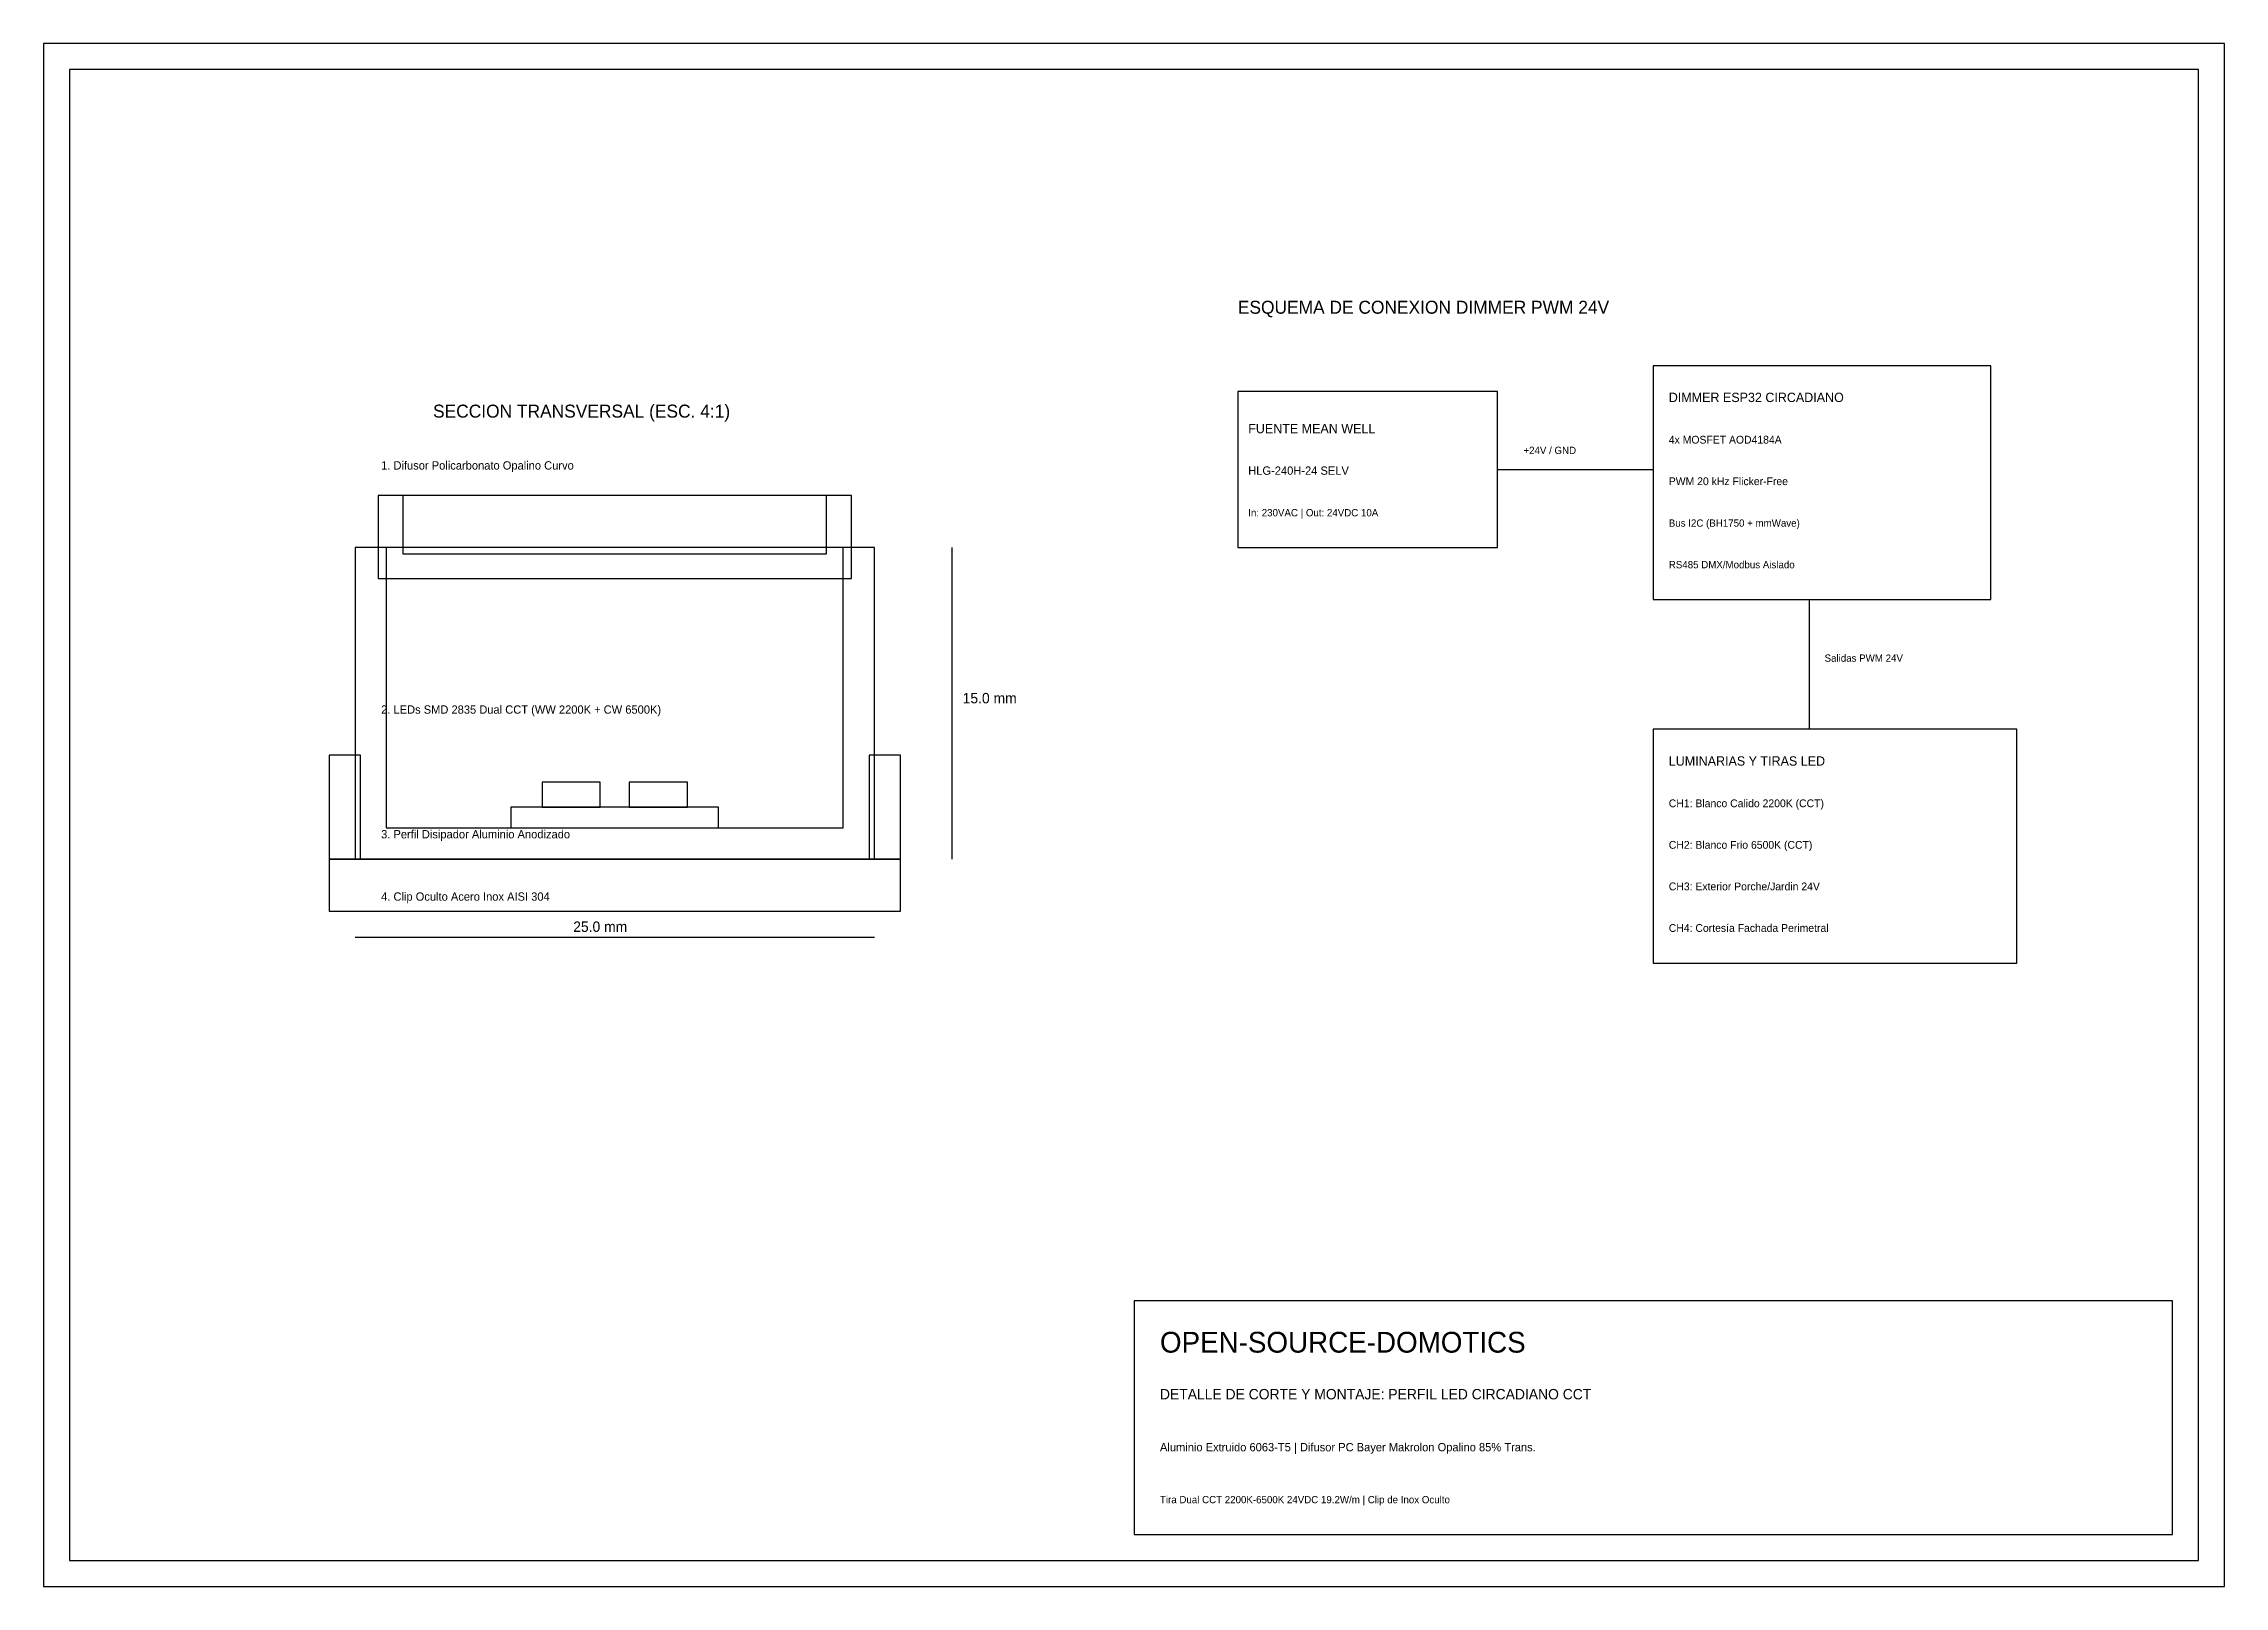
# Model space of a CAD drawing. Extents: x 0 to 420, y 0 to 297.
import ezdxf

# ---------------------------------------------------------------- set-up
doc = ezdxf.new("R2010")
doc.units = 0
for name, color, linetype in [('CLIP_MONTAJE', 3, 'CONTINUOUS'), ('COTAS_COTACION', 2, 'CONTINUOUS'), ('DIFUSOR_OPALINO', 4, 'CONTINUOUS'), ('MARCO_ROTULO', 7, 'CONTINUOUS'), ('PERFIL_ALUMINIO', 8, 'CONTINUOUS'), ('TEXTO_NOTAS', 7, 'CONTINUOUS'), ('TIRA_LED_PCB', 1, 'CONTINUOUS')]:
    doc.layers.add(name, color=color, linetype=linetype)

msp = doc.modelspace()

# ---------------------------------------------------------------- linework, layer by layer
at = {"layer": 'CLIP_MONTAJE'}
for p, q in [((61, 160), (55, 160)), ((55, 160), (55, 140)), ((61, 140), (61, 160)), ((165, 160), (159, 160)), ((159, 160), (159, 140)), ((165, 140), (165, 160)), ((165, 140), (55, 140)), ((55, 140), (55, 130)), ((55, 140), (61, 140)), ((159, 140), (165, 140)), ((165, 130), (165, 140)), ((55, 130), (165, 130))]:
    msp.add_line(p, q, dxfattribs=at)
at = {"layer": 'COTAS_COTACION'}
for p, q in [((175, 140), (175, 200)), ((60, 125), (160, 125))]:
    msp.add_line(p, q, dxfattribs=at)
at = {"layer": 'DIFUSOR_OPALINO'}
for p, q in [((155.6, 210), (64.4, 210)), ((64.4, 210), (64.4, 194)), ((150.8, 210), (69.2, 210)), ((69.2, 210), (69.2, 198.8)), ((150.8, 198.8), (150.8, 210)), ((155.6, 194), (155.6, 210)), ((69.2, 198.8), (150.8, 198.8)), ((64.4, 194), (155.6, 194)), ((380, 165), (310, 165)), ((310, 165), (310, 120)), ((380, 120), (380, 165)), ((310, 120), (380, 120))]:
    msp.add_line(p, q, dxfattribs=at)
at = {"layer": 'MARCO_ROTULO'}
for p, q in [((420, 297), (0, 297)), ((0, 297), (0, 0)), ((420, 0), (420, 297)), ((415, 292), (5, 292)), ((5, 292), (5, 5)), ((415, 5), (415, 292)), ((410, 55), (210, 55)), ((210, 55), (210, 10)), ((410, 10), (410, 55)), ((210, 10), (410, 10)), ((5, 5), (415, 5)), ((0, 0), (420, 0))]:
    msp.add_line(p, q, dxfattribs=at)
at = {"layer": 'PERFIL_ALUMINIO'}
for p, q in [((375, 235), (310, 235)), ((310, 235), (310, 190)), ((375, 190), (375, 235)), ((280, 230), (230, 230)), ((230, 230), (230, 200)), ((280, 200), (280, 230)), ((160, 200), (60, 200)), ((60, 200), (60, 140)), ((154, 200), (66, 200)), ((66, 200), (66, 146)), ((154, 146), (154, 200)), ((160, 140), (160, 200)), ((230, 200), (280, 200)), ((310, 190), (375, 190)), ((66, 146), (154, 146)), ((60, 140), (160, 140))]:
    msp.add_line(p, q, dxfattribs=at)
at = {"layer": 'TIRA_LED_PCB'}
for p, q in [((280, 215), (310, 215)), ((340, 190), (340, 165)), ((107.2, 154.8), (96, 154.8)), ((96, 154.8), (96, 150)), ((107.2, 150), (107.2, 154.8)), ((124, 154.8), (112.8, 154.8)), ((112.8, 154.8), (112.8, 150)), ((124, 150), (124, 154.8)), ((130, 150), (90, 150)), ((90, 150), (90, 146)), ((96, 150), (107.2, 150)), ((112.8, 150), (124, 150)), ((130, 146), (130, 150)), ((90, 146), (130, 146))]:
    msp.add_line(p, q, dxfattribs=at)

# ---------------------------------------------------------------- texts
at = {"layer": 'COTAS_COTACION'}
for s, height, p in [('+24V / GND', 1.4, (285, 218)), ('Salidas PWM 24V', 1.4, (343, 178)), ('15.0 mm', 2, (177, 170)), ('25.0 mm', 2, (102, 126))]:
    msp.add_text(s, height=height, dxfattribs=at).set_placement(p)
at = {"layer": 'TEXTO_NOTAS'}
for s, height, p in [('ESQUEMA DE CONEXION DIMMER PWM 24V', 2.5, (230, 245)), ('SECCION TRANSVERSAL (ESC. 4:1)', 2.5, (75, 225)), ('DIMMER ESP32 CIRCADIANO', 1.8, (313, 228)), ('FUENTE MEAN WELL', 1.8, (232, 222)), ('4x MOSFET AOD4184A', 1.5, (313, 220)), ('1. Difusor Policarbonato Opalino Curvo', 1.6, (65, 215)), ('HLG-240H-24 SELV', 1.6, (232, 214)), ('PWM 20 kHz Flicker-Free', 1.5, (313, 212)), ('In: 230VAC | Out: 24VDC 10A', 1.4, (232, 206)), ('Bus I2C (BH1750 + mmWave)', 1.4, (313, 204)), ('RS485 DMX/Modbus Aislado', 1.4, (313, 196)), ('2. LEDs SMD 2835 Dual CCT (WW 2200K + CW 6500K)', 1.6, (65, 168)), ('LUMINARIAS Y TIRAS LED', 1.8, (313, 158)), ('CH1: Blanco Calido 2200K (CCT)', 1.5, (313, 150)), ('3. Perfil Disipador Aluminio Anodizado', 1.6, (65, 144)), ('CH2: Blanco Frio 6500K (CCT)', 1.5, (313, 142)), ('CH3: Exterior Porche/Jardin 24V', 1.5, (313, 134)), ('4. Clip Oculto Acero Inox AISI 304', 1.6, (65, 132)), ('CH4: Cortesía Fachada Perimetral', 1.5, (313, 126)), ('OPEN-SOURCE-DOMOTICS', 4, (215, 45)), ('DETALLE DE CORTE Y MONTAJE: PERFIL LED CIRCADIANO CCT', 2, (215, 36)), ('Aluminio Extruido 6063-T5 | Difusor PC Bayer Makrolon Opalino 85% Trans.', 1.6, (215, 26)), ('Tira Dual CCT 2200K-6500K 24VDC 19.2W/m | Clip de Inox Oculto', 1.4, (215, 16))]:
    msp.add_text(s, height=height, dxfattribs=at).set_placement(p)

doc.saveas('drawing.dxf')
